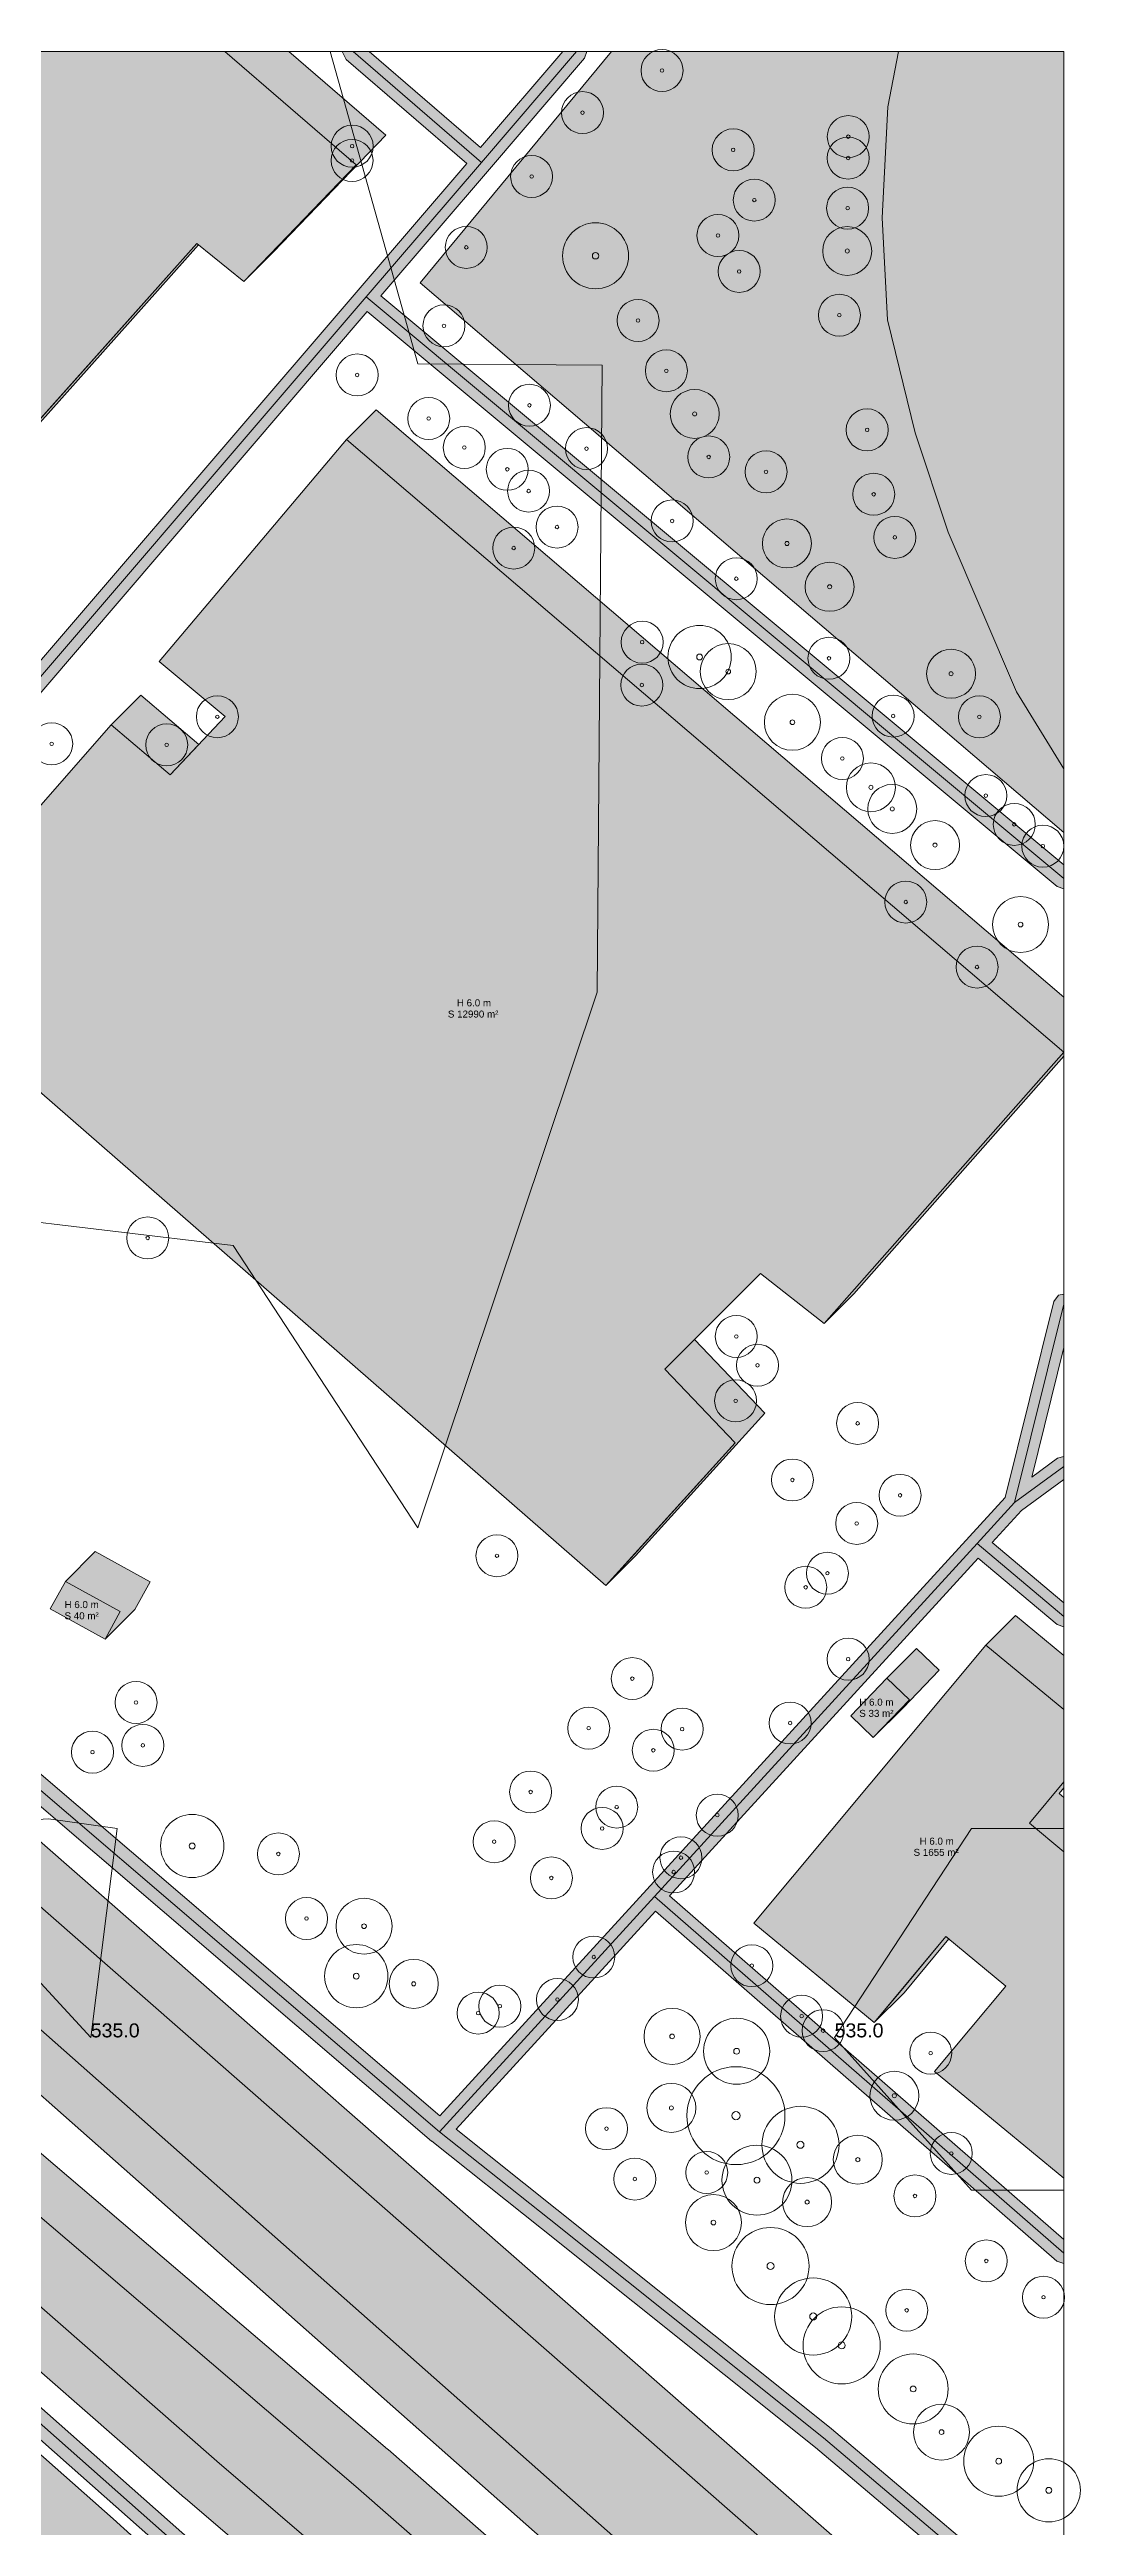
# Model space of a CAD drawing. Header units: metres. Extents: x -4 to 1086, y -7 to 929.
# Drawn here: x 936.4 to 1083.7, y 572.6 to 926.7 of the extents above; entities that cross this region are included whole.
import ezdxf

# ---------------------------------------------------------------- set-up
doc = ezdxf.new("R2010")
doc.units = ezdxf.units.M
doc.header["$MEASUREMENT"] = 0
for name, color, linetype, lineweight, true_color in [('TPX_BUILDING_AREAS_TEXT', 7, 'CONTINUOUS', 0, 0x000000), ('TPX_BUILDING_HEIGHTS_TEXT', 7, 'CONTINUOUS', 0, 0x000000), ('TPX_BUILDINGS', 7, 'CONTINUOUS', 0, 0x000000), ('TPX_BUILDINGS_HATCH', 7, 'CONTINUOUS', 0, 0xf0f0f0), ('TPX_BUILDINGS_SHADOWS_HATCH', 7, 'CONTINUOUS', 0, 0x000000), ('TPX_BUILDINGS_SHADOWS_OUTLINES', 7, 'CONTINUOUS', 0, 0x000000), ('TPX_CONTOUR_LINES_5M', 7, 'CONTINUOUS', 0, 0x969696), ('TPX_CONTOUR_LINES_5M_TEXT', 7, 'CONTINUOUS', 0, 0x000000), ('TPX_FRAME_PROJECT', 7, 'CONTINUOUS', 0, 0x000000), ('TPX_ROADS_AXES', 7, 'CONTINUOUS', 0, 0x323232), ('TPX_ROADS_CONTOURS', 7, 'CONTINUOUS', 0, 0x646464), ('TPX_ROADS_HATCH', 7, 'CONTINUOUS', 0, 0xc8c8c8), ('TPX_VEGETATION_GREEN_SPACES', 7, 'CONTINUOUS', 0, 0x58ba48), ('TPX_VEGETATION_GREEN_SPACES_HATCH', 7, 'CONTINUOUS', 0, 0x58ba48), ('TPX_VEGETATION_TREES_INDIVIDUAL', 7, 'CONTINUOUS', 0, 0x136734), ('TPX_WATERWAYS', 7, 'CONTINUOUS', 0, 0x7aafdf), ('TPX_WATERWAYS_HATCH', 7, 'CONTINUOUS', 0, 0x7aafdf)]:
    doc.layers.add(name, color=color, linetype=linetype, lineweight=lineweight, true_color=true_color)
doc.styles.add('TPX_TEXTE', font='arial.ttf')

# ---------------------------------------------------------------- blocks, each defined once
blk = doc.blocks.new('TREETR004_CR047')
at = {"layer": 'TPX_VEGETATION_TREES_INDIVIDUAL'}
for radius in [4.72, 0.417]:
    blk.add_circle((0, 0, 0.04), radius, dxfattribs=at)
blk = doc.blocks.new('TREETR003_CR035')
at = {"layer": 'TPX_VEGETATION_TREES_INDIVIDUAL'}
for radius in [3.5, 0.292]:
    blk.add_circle((0, 0, 0.04), radius, dxfattribs=at)
blk = doc.blocks.new('TREETR003_CR030')
at = {"layer": 'TPX_VEGETATION_TREES_INDIVIDUAL'}
for radius in [3, 0.25]:
    blk.add_circle((0, 0, 0.04), radius, dxfattribs=at)
blk = doc.blocks.new('TREETR005_CR055')
at = {"layer": 'TPX_VEGETATION_TREES_INDIVIDUAL'}
for radius in [5.51, 0.5]:
    blk.add_circle((0, 0, 0.04), radius, dxfattribs=at)
blk = doc.blocks.new('TREETR006_CR070')
at = {"layer": 'TPX_VEGETATION_TREES_INDIVIDUAL'}
for radius in [7, 0.583]:
    blk.add_circle((0, 0, 0.04), radius, dxfattribs=at)
blk = doc.blocks.new('TREETR005_CR047')
at = {"layer": 'TPX_VEGETATION_TREES_INDIVIDUAL'}
for radius in [4.71, 0.458]:
    blk.add_circle((0, 0, 0.04), radius, dxfattribs=at)
blk = doc.blocks.new('TREETR003_CR040')
at = {"layer": 'TPX_VEGETATION_TREES_INDIVIDUAL'}
for radius in [4, 0.333]:
    blk.add_circle((0, 0, 0.04), radius, dxfattribs=at)
blk = doc.blocks.new('TREETR004_CR050')
at = {"layer": 'TPX_VEGETATION_TREES_INDIVIDUAL'}
for radius in [5, 0.417]:
    blk.add_circle((0, 0, 0.04), radius, dxfattribs=at)
blk = doc.blocks.new('TREETR004_CR045')
at = {"layer": 'TPX_VEGETATION_TREES_INDIVIDUAL'}
for radius in [4.52, 0.417]:
    blk.add_circle((0, 0, 0.04), radius, dxfattribs=at)

msp = doc.modelspace()

# ---------------------------------------------------------------- hatches: boundary and pattern name
at = {"layer": 'TPX_BUILDINGS_HATCH'}
for points in [[(918.1, 926.42), (875.92, 877.51), (911.2, 847.17), (957.43, 898.98), (964.15, 893.53), (980.23, 910.22), (961.44, 926.42), (918.1, 926.42)], [(945.23, 830.15), (914.75, 795.38), (1015.88, 707.11), (1034.36, 727.51), (1024.3, 738.04), (1037.98, 751.74), (1047.07, 744.58), (1081.31, 783.34), (1081.31, 783.35), (978.81, 870.95), (952.09, 839.19), (961.5, 831.35), (953.63, 822.99), (945.23, 830.15)], [(938.68, 707.71), (936.52, 703.8), (944.36, 699.47), (946.52, 703.39), (938.68, 707.71)], [(1070.16, 698.58), (1037.03, 658.84), (1054.22, 644.65), (1064.46, 656.94), (1073.04, 649.85), (1062.85, 637.62), (1081.31, 622.39), (1081.31, 669.05), (1076.38, 673.12), (1081.31, 679.04), (1081.31, 689.39), (1070.16, 698.58)], [(1056.02, 693.88), (1050.86, 688.5), (1054.08, 685.4), (1059.25, 690.78), (1056.02, 693.88)]]:
    msp.add_hatch(color=256, dxfattribs=at).paths.add_polyline_path(points)
at = {"layer": 'TPX_BUILDINGS_SHADOWS_HATCH'}
for points in [[(970.6, 926.42), (961.44, 926.42), (980.23, 910.22), (964.15, 893.53), (968.4, 897.77), (984.47, 914.46), (970.6, 926.42)], [(915.18, 851.63), (911.2, 847.17), (915.44, 851.41), (957.69, 898.76), (957.43, 898.98), (915.18, 851.63)], [(983.06, 875.2), (978.81, 870.95), (1081.31, 783.35), (1081.31, 791.22), (983.06, 875.2)], [(949.47, 834.39), (945.23, 830.15), (953.63, 822.99), (957.74, 827.35), (949.47, 834.39)], [(1081.31, 783.34), (1047.07, 744.58), (1051.31, 748.82), (1081.31, 782.78), (1081.31, 783.34)], [(1019.9, 711.55), (1015.88, 707.11), (1020.12, 711.35), (1038.61, 731.75), (1028.54, 742.29), (1037.98, 751.73), (1037.98, 751.74), (1024.3, 738.04), (1034.36, 727.51), (1019.9, 711.55)], [(942.93, 711.96), (938.68, 707.71), (946.52, 703.39), (944.36, 699.47), (948.6, 703.71), (950.76, 707.64), (942.93, 711.96)], [(1074.4, 702.82), (1070.16, 698.58), (1081.31, 689.39), (1081.31, 697.13), (1074.4, 702.82)], [(1058.24, 689.73), (1054.08, 685.4), (1058.33, 689.64), (1063.49, 695.02), (1060.26, 698.13), (1056.02, 693.88), (1059.25, 690.78), (1058.24, 689.73)], [(1081.31, 679.04), (1076.38, 673.12), (1081.31, 669.05), (1081.31, 676.79), (1080.62, 677.36), (1081.31, 678.19), (1081.31, 679.04)], [(1058.05, 649.24), (1054.22, 644.65), (1058.47, 648.9), (1064.88, 656.59), (1064.46, 656.94), (1058.05, 649.24)]]:
    msp.add_hatch(color=256, dxfattribs=at).paths.add_polyline_path(points)
at = {"layer": 'TPX_ROADS_HATCH'}
h = msp.add_hatch(color=256, dxfattribs=at)
h.paths.add_polyline_path([(552.84, 926.42), (552.79, 926.26), (553.42, 925.07), (557.22, 921.9), (557.28, 921.74), (580.85, 895.48), (585.68, 893.17), (588.99, 894.33), (644.78, 833.08), (644.9, 832.96), (688.11, 793.89), (737.29, 749.44), (737.44, 749.33), (744.72, 744.05), (745.15, 743.82), (751.67, 741.45), (752.36, 741.35), (758.62, 741.68), (769.96, 731.42), (769.03, 727.15), (771.92, 722.65), (808.2, 697.44), (1080.15, 456.42), (1081.31, 456.02), (1081.31, 460.06), (832.61, 680.49), (855.23, 664.77), (955.7, 576.69), (955.76, 576.65), (1076.75, 472.75), (1081.31, 471.25), (1081.31, 498.98), (1013.22, 558.64), (984.76, 583.59), (984.69, 583.65), (933.32, 627.52), (790.11, 753.46), (790.39, 753.63), (790.82, 754), (794.69, 758.58), (1076.67, 508.98), (1081.31, 507.38), (1081.31, 523.57), (1067.72, 535.59), (1076.69, 527.73), (1081.31, 526.16), (1081.31, 542.3), (807.44, 782.41), (807.71, 783.27), (807.79, 783.73), (807.82, 784.6), (990.99, 627.7), (991.04, 627.66), (1006.69, 615.2), (1045.85, 583.89), (1080.17, 554.81), (1081.31, 554.45), (1081.31, 558.44), (1048.09, 586.58), (1048.05, 586.61), (1008.87, 617.93), (994.49, 629.39), (1022.95, 660.55), (1080.32, 610.52), (1081.31, 610.19), (1081.31, 613.64), (1024.98, 662.76), (1069.06, 711.03), (1080.34, 701.53), (1081.31, 701.22), (1081.31, 704.64), (1071.08, 713.25), (1075.27, 717.85), (1081.31, 722.26), (1081.31, 725.54), (1080.42, 725.33), (1076.72, 722.62), (1081.31, 741.12), (1081.31, 748.75), (1080.53, 748.63), (1079.85, 747.71), (1072.9, 719.7), (1067.82, 714.11), (1021.73, 663.65), (992.17, 631.3), (808, 789.06), (808.16, 793.24), (808.1, 793.76), (805.94, 801.83), (805.5, 802.6), (799.11, 809.2), (799, 809.3), (743.32, 857.76), (743.31, 857.77), (663.29, 926.42), (658.9, 926.42), (658.85, 926.29), (659.46, 925.09), (741.03, 855.11), (796.64, 806.71), (802.67, 800.49), (804.65, 793.11), (804.61, 791.96), (735.18, 851.43), (651.93, 926.42), (647.6, 926.42), (647.57, 926.33), (648.14, 925.12), (732.85, 848.82), (732.88, 848.79), (804.43, 787.5), (804.34, 785.13), (669.46, 903.39), (669.4, 903.44), (642.6, 926.42), (608.67, 926.42), (608.52, 925.96), (610.89, 921.16), (627.04, 906.99), (792.07, 760.9), (788.34, 756.48), (787.35, 755.89), (619.48, 903.51), (619.45, 903.54), (593.13, 926.42), (552.84, 926.42)])
h.paths.add_polyline_path([(611.71, 874.59), (754.96, 744.99), (752.53, 744.86), (746.57, 747.02), (739.57, 752.1), (690.46, 796.49), (647.31, 835.5), (611.71, 874.59)], flags=16)
h.paths.add_polyline_path([(649.54, 845.08), (763.06, 745.58), (762.28, 745.38), (759.89, 745.25), (649.54, 845.08)], flags=16)
h.paths.add_polyline_path([(763.42, 742.06), (766.25, 742.78), (774.84, 735.25), (774.68, 735.28), (772.47, 733.87), (763.42, 742.06)], flags=16)
h = msp.add_hatch(color=256, dxfattribs=at)
h.paths.add_polyline_path([(781.09, 880.78), (778.28, 871.36), (778.33, 870.91), (778.3, 870.45), (780.94, 862.68), (781.17, 862.24), (787.2, 854.43), (787.43, 854.18), (805.17, 839.68), (882.9, 776.08), (883.98, 775.75), (884.99, 776.27), (923.63, 821.34), (981.8, 889.22), (1080.35, 807.03), (1081.31, 806.73), (1081.31, 810.13), (983.75, 891.5), (999.25, 909.59), (1012.84, 925.44), (1013.16, 926.42), (1009.73, 926.42), (997.95, 912.68), (982.05, 926.42), (978.3, 926.42), (978.26, 926.31), (978.78, 925.28), (996, 910.4), (980.48, 892.3), (922.32, 824.43), (848.34, 886.84), (882.1, 925.43), (882.43, 926.42), (878.98, 926.42), (845.08, 887.67), (805.94, 842.92), (789.47, 856.39), (783.7, 863.88), (781.29, 870.96), (783.88, 879.65), (788.81, 886.08), (794.62, 892.47), (824.58, 925.41), (824.94, 926.42), (821.44, 926.42), (792.4, 894.49), (786.55, 888.05), (786.47, 887.95), (781.34, 881.26), (781.09, 880.78)])
h.paths.add_polyline_path([(808.27, 841.02), (846.37, 884.58), (920.37, 822.15), (883.66, 779.33), (808.27, 841.02)], flags=16)
at = {"layer": 'TPX_VEGETATION_GREEN_SPACES_HATCH'}
for points in [[(546.47, 926.42), (500.93, 926.42), (505.78, 922.62), (603.76, 836.34), (752.01, 700.86), (1051.45, 440.53), (1073.61, 418.27), (1081.31, 410.63), (1081.31, 449.98), (1073.23, 457.85), (945.52, 573.69), (811.99, 691.91), (681.19, 809.31), (546.47, 926.42)], [(1016.67, 926.42), (989.33, 893.33), (1081.31, 814.74), (1081.31, 926.42), (1016.67, 926.42)]]:
    msp.add_hatch(color=256, dxfattribs=at).paths.add_polyline_path(points)
at = {"layer": 'TPX_WATERWAYS_HATCH'}
msp.add_hatch(color=256, dxfattribs=at).paths.add_polyline_path([(1056.14, 918.48), (1055.37, 902.65), (1056.13, 888.07), (1060.06, 871.91), (1064.8, 857.68), (1074.56, 834.88), (1081.31, 823.88), (1081.31, 926.42), (1057.68, 926.42), (1056.14, 918.48)])

# ---------------------------------------------------------------- linework, layer by layer
at = {"layer": 'TPX_BUILDINGS', "elevation": 0.04}
for points in [[(918.1, 926.42), (875.92, 877.51), (911.2, 847.17), (957.43, 898.98), (964.15, 893.53), (980.23, 910.22), (961.44, 926.42)], [(945.23, 830.15), (914.75, 795.38), (1015.88, 707.11), (1034.36, 727.51), (1024.3, 738.04), (1037.98, 751.74), (1047.07, 744.58), (1081.31, 783.34), (1081.31, 783.35), (978.81, 870.95), (952.09, 839.19), (961.5, 831.35), (953.63, 822.99)], [(938.68, 707.71), (936.52, 703.8), (944.36, 699.47), (946.52, 703.39)], [(1070.16, 698.58), (1037.03, 658.84), (1054.22, 644.65), (1064.46, 656.94), (1073.04, 649.85), (1062.85, 637.62), (1081.31, 622.39), (1081.31, 669.05), (1076.38, 673.12), (1081.31, 679.04), (1081.31, 689.39)], [(1056.02, 693.88), (1050.86, 688.5), (1054.08, 685.4), (1059.25, 690.78)]]:
    msp.add_lwpolyline(points, close=True, dxfattribs=at)
at = {"layer": 'TPX_BUILDINGS_SHADOWS_OUTLINES', "elevation": 0.04}
for points in [[(970.6, 926.42), (961.44, 926.42), (980.23, 910.22), (964.15, 893.53), (968.4, 897.77), (984.47, 914.46)], [(915.18, 851.63), (911.2, 847.17), (915.44, 851.41), (957.69, 898.76), (957.43, 898.98)], [(983.06, 875.2), (978.81, 870.95), (1081.31, 783.35), (1081.31, 791.22)], [(949.47, 834.39), (945.23, 830.15), (953.63, 822.99), (957.74, 827.35)], [(1081.31, 783.34), (1047.07, 744.58), (1051.31, 748.82), (1081.31, 782.78)], [(1019.9, 711.55), (1015.88, 707.11), (1020.12, 711.35), (1038.61, 731.75), (1028.54, 742.29), (1037.98, 751.73), (1037.98, 751.74), (1024.3, 738.04), (1034.36, 727.51)], [(942.93, 711.96), (938.68, 707.71), (946.52, 703.39), (944.36, 699.47), (948.6, 703.71), (950.76, 707.64)], [(1074.4, 702.82), (1070.16, 698.58), (1081.31, 689.39), (1081.31, 697.13)], [(1058.24, 689.73), (1054.08, 685.4), (1058.33, 689.64), (1063.49, 695.02), (1060.26, 698.13), (1056.02, 693.88), (1059.25, 690.78)], [(1081.31, 679.04), (1076.38, 673.12), (1081.31, 669.05), (1081.31, 676.79), (1080.62, 677.36), (1081.31, 678.19)], [(1058.05, 649.24), (1054.22, 644.65), (1058.47, 648.9), (1064.88, 656.59), (1064.46, 656.94)]]:
    msp.add_lwpolyline(points, close=True, dxfattribs=at)
at = {"layer": 'TPX_CONTOUR_LINES_5M', "elevation": 0.05}
for points in [[(976.48, 926.42), (989, 881.74), (1015.37, 881.59), (1014.64, 791.94), (989, 715.35), (962.63, 755.73), (909.88, 761.99)], [(936.25, 673.78), (914.78, 672.4), (942.29, 642.52), (946.06, 672.4), (936.25, 673.78)], [(1081.31, 620.7), (1068.12, 620.7), (1048.55, 642.52), (1068.12, 672.4), (1081.31, 672.4)]]:
    msp.add_lwpolyline(points, dxfattribs=at)
at = {"layer": 'TPX_FRAME_PROJECT', "elevation": 0}
msp.add_lwpolyline([(0, 0), (1081.31, 0), (1081.31, 926.42), (0, 926.42)], close=True, dxfattribs=at)
at = {"layer": 'TPX_ROADS_AXES', "elevation": 0.03}
for points in [[(567.38, 926.42), (639.6, 863.11), (960.32, 581.96), (1081.31, 478.06)], [(1081.31, 514.22), (631.67, 912.25), (615.5, 926.42)], [(1081.31, 532.99), (664.85, 898.13), (631.85, 926.42)], [(1081.31, 556.14), (1046.96, 585.25), (1007.78, 616.57), (992.13, 629.03), (734.02, 850.12), (649.32, 926.42)], [(1011.7, 926.42), (998.11, 910.56), (981.62, 891.32), (922.49, 822.32), (883.85, 777.24), (806.12, 840.84), (788.38, 855.34), (782.36, 863.16), (779.72, 870.93)], [(979.76, 926.42), (998.11, 910.56)], [(981.62, 891.32), (1081.31, 808.18)], [(1081.31, 747.35), (1074.27, 718.97)], [(775.92, 728.39), (1081.31, 457.73)], [(992.13, 629.03), (1022.83, 662.64), (1068.93, 713.1), (1074.27, 718.97), (1081.31, 724.12)], [(1068.93, 713.1), (1081.31, 702.68)], [(1081.31, 611.65), (1022.83, 662.64)], [(928.74, 622.23), (980.15, 578.32), (1008.61, 553.38), (1081.31, 489.67)]]:
    msp.add_lwpolyline(points, dxfattribs=at)
at = {"layer": 'TPX_ROADS_CONTOURS', "elevation": 0.03}
for points in [[(923.63, 821.34), (981.8, 889.22), (1080.35, 807.03), (1081.31, 806.73), (1081.31, 810.13), (983.75, 891.5), (999.25, 909.59), (1012.84, 925.44), (1013.16, 926.42), (1009.73, 926.42), (997.95, 912.68), (982.05, 926.42), (978.3, 926.42), (978.26, 926.31), (978.78, 925.28), (996, 910.4), (980.48, 892.3), (922.32, 824.43)], [(644.9, 832.96), (688.11, 793.89), (737.29, 749.44), (737.44, 749.33), (744.72, 744.05), (745.15, 743.82), (751.67, 741.45), (752.36, 741.35), (758.62, 741.68), (769.96, 731.42), (769.03, 727.15), (771.92, 722.65), (808.2, 697.44), (1080.15, 456.42)], [(1081.31, 558.44), (1048.09, 586.58), (1048.05, 586.61), (1008.87, 617.93), (994.49, 629.39), (1022.95, 660.55), (1080.32, 610.52), (1081.31, 610.19), (1081.31, 613.64), (1024.98, 662.76), (1069.06, 711.03), (1080.34, 701.53), (1081.31, 701.22), (1081.31, 704.64), (1071.08, 713.25), (1075.27, 717.85), (1081.31, 722.26), (1081.31, 725.54), (1080.42, 725.33), (1076.72, 722.62), (1081.31, 741.12), (1081.31, 748.75), (1080.53, 748.63), (1079.85, 747.71), (1072.9, 719.7), (1067.82, 714.11), (1021.73, 663.65), (992.17, 631.3), (808, 789.06)], [(1081.31, 542.3), (807.44, 782.41), (807.71, 783.27), (807.79, 783.73), (807.82, 784.6), (990.99, 627.7), (991.04, 627.66), (1006.69, 615.2), (1045.85, 583.89), (1080.17, 554.81)], [(1013.22, 558.64), (984.76, 583.59), (984.69, 583.65), (933.32, 627.52), (790.11, 753.46), (790.39, 753.63), (790.82, 754), (794.69, 758.58), (1076.67, 508.98)], [(1081.31, 460.06), (832.61, 680.49), (855.23, 664.77), (955.7, 576.69), (955.76, 576.65), (1076.75, 472.75)]]:
    msp.add_lwpolyline(points, dxfattribs=at)
at = {"layer": 'TPX_VEGETATION_GREEN_SPACES', "elevation": 0}
for points in [[(546.47, 926.42), (500.93, 926.42), (505.78, 922.62), (603.76, 836.34), (752.01, 700.86), (1051.45, 440.53), (1073.61, 418.27), (1081.31, 410.63), (1081.31, 449.98), (1073.23, 457.85), (945.52, 573.69), (811.99, 691.91), (681.19, 809.31)], [(1016.67, 926.42), (989.33, 893.33), (1081.31, 814.74), (1081.31, 926.42)]]:
    msp.add_lwpolyline(points, close=True, dxfattribs=at)
at = {"layer": 'TPX_WATERWAYS', "elevation": 0.01}
msp.add_lwpolyline([(1056.14, 918.48), (1055.37, 902.65), (1056.13, 888.07), (1060.06, 871.91), (1064.8, 857.68), (1074.56, 834.88), (1081.31, 823.88), (1081.31, 926.42), (1057.68, 926.42)], close=True, dxfattribs=at)

# ---------------------------------------------------------------- block references
at = {"layer": 'TPX_VEGETATION_TREES_INDIVIDUAL'}
for name, p in [('TREETR003_CR030', (1023.9, 923.69, 0.04)), ('TREETR003_CR030', (1012.55, 917.67, 0.04)), ('TREETR003_CR030', (1050.51, 914.24, 0.04)), ('TREETR003_CR030', (979.62, 910.83, 0.04)), ('TREETR003_CR030', (979.64, 912.87, 0.04)), ('TREETR003_CR030', (1034.07, 912.35, 0.04)), ('TREETR003_CR030', (1050.49, 911.18, 0.04)), ('TREETR003_CR030', (1005.27, 908.54, 0.04)), ('TREETR003_CR030', (1037.08, 905.17, 0.04)), ('TREETR003_CR030', (1050.42, 904.02, 0.04)), ('TREETR003_CR030', (1031.89, 900.11, 0.04)), ('TREETR003_CR030', (995.94, 898.41, 0.04)), ('TREETR005_CR047', (1014.41, 897.21, 0.04)), ('TREETR003_CR035', (1050.36, 897.89, 0.04)), ('TREETR003_CR030', (1034.93, 894.97, 0.04)), ('TREETR003_CR030', (992.75, 887.2, 0.04)), ('TREETR003_CR030', (1020.48, 887.96, 0.04)), ('TREETR003_CR030', (1049.24, 888.71, 0.04)), ('TREETR003_CR030', (980.36, 880.17, 0.04)), ('TREETR003_CR030', (1024.52, 880.77, 0.04)), ('TREETR003_CR030', (1004.96, 875.84, 0.04)), ('TREETR003_CR030', (990.57, 873.94, 0.04)), ('TREETR003_CR035', (1028.57, 874.6, 0.04)), ('TREETR003_CR030', (1053.2, 872.32, 0.04)), ('TREETR003_CR030', (995.66, 869.8, 0.04)), ('TREETR003_CR030', (1013.12, 869.64, 0.04)), ('TREETR003_CR030', (1030.57, 868.45, 0.04)), ('TREETR003_CR030', (1001.8, 866.68, 0.04)), ('TREETR003_CR030', (1038.76, 866.33, 0.04)), ('TREETR003_CR030', (1004.85, 863.58, 0.04)), ('TREETR003_CR030', (1054.14, 863.11, 0.04)), ('TREETR003_CR030', (1008.91, 858.43, 0.04)), ('TREETR003_CR030', (1025.35, 859.3, 0.04)), ('TREETR003_CR030', (1002.72, 855.43, 0.04)), ('TREETR003_CR035', (1041.75, 856.08, 0.04)), ('TREETR003_CR030', (1057.16, 856.95, 0.04)), ('TREETR003_CR030', (1034.51, 851.04, 0.04)), ('TREETR003_CR035', (1047.85, 849.89, 0.04)), ('TREETR003_CR030', (1021.07, 841.97, 0.04)), ('TREETR004_CR045', (1029.27, 839.85, 0.04)), ('TREETR003_CR040', (1033.36, 837.76, 0.04)), ('TREETR003_CR030', (1047.75, 839.67, 0.04)), ('TREETR003_CR035', (1065.19, 837.46, 0.04)), ('TREETR003_CR030', (1021.01, 835.84, 0.04)), ('TREETR003_CR030', (960.38, 831.31, 0.04)), ('TREETR003_CR040', (1042.53, 830.52, 0.04)), ('TREETR003_CR030', (1056.92, 831.41, 0.04)), ('TREETR003_CR030', (1069.24, 831.29, 0.04)), ('TREETR003_CR030', (936.72, 827.44, 0.04)), ('TREETR003_CR030', (953.15, 827.29, 0.04)), ('TREETR003_CR030', (1049.67, 825.35, 0.04)), ('TREETR003_CR035', (1053.74, 821.22, 0.04)), ('TREETR003_CR035', (1056.79, 818.13, 0.04)), ('TREETR003_CR030', (1070.16, 820.04, 0.04)), ('TREETR003_CR030', (1074.23, 815.92, 0.04)), ('TREETR003_CR035', (1062.9, 812.96, 0.04)), ('TREETR003_CR030', (1078.31, 812.81, 0.04)), ('TREETR003_CR030', (1058.72, 804.82, 0.04)), ('TREETR003_CR040', (1075.12, 801.6, 0.04)), ('TREETR003_CR030', (1068.9, 795.53, 0.04)), ('TREETR003_CR030', (950.43, 756.8, 0.04)), ('TREETR003_CR030', (1034.51, 742.72, 0.04)), ('TREETR003_CR030', (1037.55, 738.6, 0.04)), ('TREETR003_CR030', (1034.42, 733.52, 0.04)), ('TREETR003_CR030', (1051.85, 730.29, 0.04)), ('TREETR003_CR030', (1042.53, 722.2, 0.04)), ('TREETR003_CR030', (1057.91, 720.01, 0.04)), ('TREETR003_CR030', (1051.71, 715.99, 0.04)), ('TREETR003_CR030', (1000.32, 711.37, 0.04)), ('TREETR003_CR030', (1047.53, 708.87, 0.04)), ('TREETR003_CR030', (1044.43, 706.86, 0.04)), ('TREETR003_CR030', (1050.5, 696.58, 0.04)), ('TREETR003_CR030', (1019.66, 693.81, 0.04)), ('TREETR003_CR030', (948.77, 690.4, 0.04)), ('TREETR003_CR030', (949.74, 684.26, 0.04)), ('TREETR003_CR030', (1013.43, 686.72, 0.04)), ('TREETR003_CR030', (1026.78, 686.59, 0.04)), ('TREETR003_CR030', (1042.2, 687.46, 0.04)), ('TREETR003_CR030', (942.54, 683.3, 0.04)), ('TREETR003_CR030', (1022.65, 683.56, 0.04)), ('TREETR003_CR030', (1005.13, 677.6, 0.04)), ('TREETR003_CR030', (1017.43, 675.44, 0.04)), ('TREETR003_CR030', (1031.8, 674.28, 0.04)), ('TREETR004_CR045', (956.79, 669.88, 0.04)), ('TREETR003_CR030', (999.93, 670.49, 0.04)), ('TREETR003_CR030', (1015.35, 672.39, 0.04)), ('TREETR003_CR030', (969.1, 668.74, 0.04)), ('TREETR003_CR030', (1026.61, 668.2, 0.04)), ('TREETR003_CR030', (1008.1, 665.31, 0.04)), ('TREETR003_CR030', (1025.56, 666.16, 0.04)), ('TREETR003_CR030', (973.12, 659.51, 0.04)), ('TREETR003_CR040', (981.33, 658.41, 0.04)), ('TREETR004_CR045', (980.23, 651.27, 0.04)), ('TREETR003_CR030', (1014.15, 654.01, 0.04)), ('TREETR003_CR030', (1036.73, 652.77, 0.04)), ('TREETR003_CR035', (988.44, 650.17, 0.04)), ('TREETR003_CR030', (997.64, 645.99, 0.04)), ('TREETR003_CR030', (1000.73, 646.98, 0.04)), ('TREETR003_CR030', (1008.96, 647.93, 0.04)), ('TREETR003_CR030', (1043.85, 645.55, 0.04)), ('TREETR003_CR040', (1025.34, 642.66, 0.04)), ('TREETR004_CR047', (1034.56, 640.53, 0.04)), ('TREETR003_CR030', (1046.91, 643.48, 0.04)), ('TREETR003_CR030', (1062.29, 640.27, 0.04)), ('TREETR006_CR070', (1034.47, 631.33, 0.04)), ('TREETR003_CR035', (1057.09, 634.18, 0.04)), ('TREETR003_CR035', (1025.24, 632.44, 0.04)), ('TREETR003_CR030', (1015.97, 629.47, 0.04)), ('TREETR005_CR055', (1043.68, 627.16, 0.04)), ('TREETR004_CR050', (1037.47, 622.11, 0.04)), ('TREETR003_CR035', (1051.87, 625.04, 0.04)), ('TREETR003_CR030', (1065.23, 625.93, 0.04)), ('TREETR003_CR030', (1020.01, 622.27, 0.04)), ('TREETR003_CR030', (1030.29, 623.2, 0.04)), ('TREETR003_CR040', (1031.25, 616.04, 0.04)), ('TREETR003_CR035', (1044.63, 618.97, 0.04)), ('TREETR003_CR030', (1060.04, 619.85, 0.04)), ('TREETR005_CR055', (1039.4, 609.83, 0.04)), ('TREETR003_CR030', (1070.22, 610.56, 0.04)), ('TREETR005_CR055', (1045.5, 602.62, 0.04)), ('TREETR003_CR030', (1058.86, 603.51, 0.04)), ('TREETR003_CR030', (1078.39, 605.37, 0.04)), ('TREETR005_CR055', (1049.57, 598.49, 0.04)), ('TREETR004_CR050', (1059.78, 592.26, 0.04)), ('TREETR003_CR040', (1063.83, 586.09, 0.04)), ('TREETR004_CR050', (1072, 581.93, 0.04)), ('TREETR004_CR045', (1079.15, 577.77, 0.04))]:
    msp.add_blockref(name, p, dxfattribs=at)

# ---------------------------------------------------------------- texts
at = {"layer": 'TPX_BUILDING_AREAS_TEXT', "style": 'TPX_TEXTE'}
for s, p in [('S 12990 m²', (993.31, 788.31, 0.05)), ('S 40 m²', (938.55, 702.29, 0.05)), ('S 33 m²', (1052.08, 688.34, 0.05)), ('S 1655 m²', (1059.84, 668.47, 0.05))]:
    msp.add_text(s, height=1, dxfattribs=at).set_placement(p)
at = {"layer": 'TPX_BUILDING_HEIGHTS_TEXT', "style": 'TPX_TEXTE'}
for p in [(994.59, 789.91, 0.05), (938.55, 703.89, 0.05), (1052.08, 689.94, 0.05), (1060.69, 670.07, 0.05)]:
    msp.add_text('H 6.0 m', height=1, dxfattribs=at).set_placement(p)
at = {"layer": 'TPX_CONTOUR_LINES_5M_TEXT', "style": 'TPX_TEXTE'}
for p in [(942.29, 642.52, 0.05), (1048.55, 642.52, 0.05)]:
    msp.add_text('535.0', height=2, dxfattribs=at).set_placement(p)

doc.saveas('drawing.dxf')
